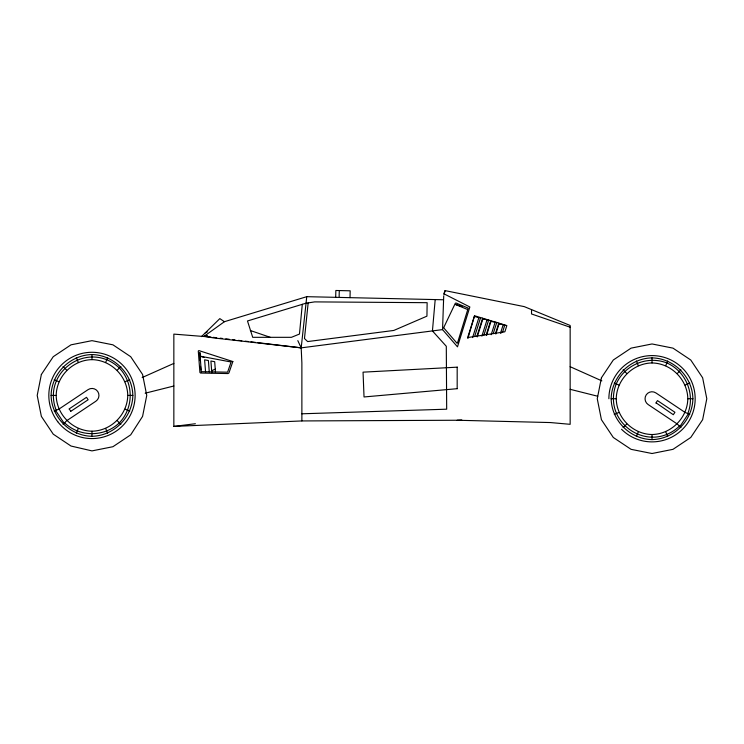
<?xml version="1.0" encoding="UTF-8"?>
<svg xmlns="http://www.w3.org/2000/svg" width="744" height="744" viewBox="0 0 744 744"><rect width="100%" height="100%" fill="white"/><g stroke="black" fill="none" stroke-linecap="round" stroke-linejoin="round"><path stroke-width="1.12" d="M91.977 436.3C70.029 435.863 51.541 417.375 51.104 395.427C51.541 373.479 70.029 355 91.977 354.562C113.925 355 132.404 373.479 132.841 395.427C132.404 417.375 113.925 435.863 91.977 436.3L91.977 431.222C72.754 430.841 56.563 414.65 56.181 395.427C56.563 376.204 72.754 360.022 91.977 359.631C111.2 360.022 127.382 376.204 127.763 395.427C127.382 414.65 111.2 430.841 91.977 431.222M652.023 362.942C671.246 363.323 687.437 379.514 687.819 398.738C687.437 417.961 671.246 434.152 652.023 434.533C632.8 434.152 616.618 417.961 616.237 398.738C616.618 379.514 632.8 363.323 652.023 362.942L652.023 357.873C673.971 358.31 692.459 376.789 692.896 398.738C692.459 420.686 673.971 439.165 652.023 439.602C630.075 439.165 611.596 420.686 611.159 398.738C611.596 376.789 630.075 358.31 652.023 357.873M335.693 297.33L335.851 290.486L350.173 290.811L350.024 297.656M339.134 296.521L339.255 291.453M210.98 337.069L173.845 334.112L173.845 426.414L301.878 420.937L457.179 420.248L550.393 422.555L570.155 424.312L570.155 325.472L524.278 306.63L445.079 290.616L443.833 293.759L469.845 306.974L457.486 346.844L442.55 329.611L443.712 296.093M199.894 352.34L200.099 360.645M302.297 304.324L299.469 334.047L291.425 337.32L252.718 337.32L247.482 320.971L305.812 303.254L314.693 301.887L427.14 302.687L426.935 316.163L393.809 330.448L307.644 341.57L304.473 338.529L308.165 302.892M443.508 299.767L306.751 296.679L301.19 347.857L301.878 362.923L301.878 420.937M70.689 411.413L88.145 399.751L86.518 397.315L69.062 408.968L70.773 411.004M687.819 413.562C695.398 394.181 685.922 371.293 666.856 362.942C647.466 355.362 624.579 364.848 616.237 383.913C601.282 422.843 649.177 454.844 679.421 426.135M443.982 294.996L445.079 290.616M467.66 337.562L474.542 315.754L506.841 325.584L504.878 331.805L467.66 337.562L467.93 338.325L474.542 315.754M472.579 337.599L478.838 317.734L480.596 317.595L474.644 336.483M482.884 318.962L477.23 336.883L476.969 336.13L482.614 318.209L482.884 318.962L488.669 320.05L483.944 335.042M481.88 336.158L486.92 320.19M490.956 321.427L486.529 335.442L486.269 334.688L490.687 320.673L490.956 321.427L496.75 322.515L493.244 333.6M491.189 334.716L494.993 322.654M499.029 323.882L495.839 334L495.578 333.247L498.768 323.129L499.029 323.882L504.823 324.97L502.553 332.168L501.177 332.903M500.489 333.275L503.065 325.109M76.334 433.185L78.278 428.498M105.676 362.356L107.61 357.669M636.39 436.496L638.324 431.808M665.722 365.667L667.666 360.979M655.855 403.062L657.482 400.616L674.938 412.278L673.311 414.724L656.264 402.978M679.858 426.572L688.395 413.803M63.073 424.331L66.662 420.741L95.855 401.239A6.984 6.984 0 0 0 97.78 391.549A6.984 6.984 0 0 0 88.09 389.624L58.906 409.126L54.219 411.069M117.282 370.121L120.872 366.532M623.128 427.633L626.718 424.052M677.338 373.432L680.927 369.842M201.447 336.613L219.833 318.618L224.428 321.696L306.751 296.679M442.55 329.611L301.19 347.857L213.286 337.878L204.126 336.251L224.428 321.696M205.26 332.884L207.297 331.936M211.659 370.745L215.258 369.126L214.691 361.714L210.915 361.007L211.789 372.688M142.16 377.552L173.845 363.407M125.038 381.728L129.735 379.793M614.265 414.38L618.962 412.436M685.094 385.039L689.781 383.095M145.164 393.213L173.845 386.006M204.126 336.251L207.53 335.591M173.845 426.414L195.374 423.736M457.337 388.675L364.03 396.961L363.053 372.158L457.337 367.164M457.179 420.248L461.792 419.951M301.878 413.794L446.679 409.191L446.298 346.276L432.431 330.922L435.194 299.581M51.104 395.427L56.181 395.427M127.763 395.427L132.841 395.427M611.159 398.738L616.237 398.738M687.819 398.738L692.896 398.738M213.258 337.348L216.69 337.757M220.112 338.167L222.4 338.436M225.823 338.846L229.245 339.255M232.677 339.664L234.955 339.934M238.387 340.352L241.809 340.761M245.232 341.171L248.663 341.58M250.942 341.849L255.508 342.398M257.796 342.668L301.19 347.857L297.814 340.622M570.155 389.317L597.739 396.245M462.005 306.444L455.654 304.538L467.186 309.346M474.802 316.507L478.838 317.734M204.051 357.427L199.755 356.097L231.096 362.002L227.599 372.186L201.373 371.684L201.354 372.26L199.866 352.916M250.337 330.522L270.267 337.32M570.155 327.221L531.523 313.959L531.523 309.597M614.265 383.095L618.962 385.039M689.781 414.38L685.094 412.436L655.91 392.934A6.984 6.984 0 0 0 646.22 394.859A6.984 6.984 0 0 0 648.145 404.541L677.338 424.052L680.927 427.633M54.219 379.793L58.906 381.728M125.038 409.126L129.735 411.069M570.155 366.708L601.84 380.863M64.579 422.825C79.589 437.249 104.365 437.249 119.365 422.825C133.79 407.814 133.79 383.039 119.365 368.029C89.122 339.329 41.236 371.321 56.181 410.26M623.128 369.842L626.718 373.432M63.073 366.532L66.662 370.121M117.282 420.741L120.872 424.331M55.605 410.493L64.142 423.262M636.39 360.979L638.324 365.667M665.722 431.808L667.666 436.496M76.334 357.669L78.278 362.356M105.676 428.498L107.61 433.185M209.259 371.833L208.394 360.533L204.619 359.817L205.577 372.316M200.536 366.336L200.796 369.749M215.258 369.126L215.462 372.233M652.023 434.533L652.023 439.602M457.179 367.164L457.179 388.675M91.977 354.562L91.977 359.631M608.88 398.738A43.152 43.152 0 0 1 663.192 357.064A43.152 43.152 0 0 1 689.39 420.314A43.152 43.152 0 0 1 621.519 429.251M443.638 327.76L457.048 343.282L457.504 342.947L468.199 308.1L455.886 302.975L455.226 303.459L443.638 327.76M41.366 374.464L37.2 395.427L41.366 416.389L53.242 434.161L71.015 446.037L91.977 450.892L112.93 446.716L130.702 434.84L142.578 416.389L146.745 395.427L142.578 374.464L130.702 356.702L112.93 344.825L91.977 340.659L71.015 344.825L53.242 356.702L41.366 374.464M601.422 377.775L597.255 398.738L601.422 419.7L613.298 437.472L631.07 449.339L652.023 453.514L672.985 449.339L690.758 437.472L702.634 419.7L706.8 398.738L702.634 377.775L690.758 360.003L672.985 348.136L652.023 343.961L631.07 348.136L613.298 360.003L601.422 377.775M232.844 361.538L228.92 372.986L228.027 373.562L200.545 373.042L199.922 372.502L198.276 351.001L198.89 350.582L232.844 361.538M57.744 421.699A43.152 43.152 0 0 0 131.837 411.944A43.152 43.152 0 0 0 86.341 352.647A43.152 43.152 0 0 0 57.744 421.699"/></g></svg>
